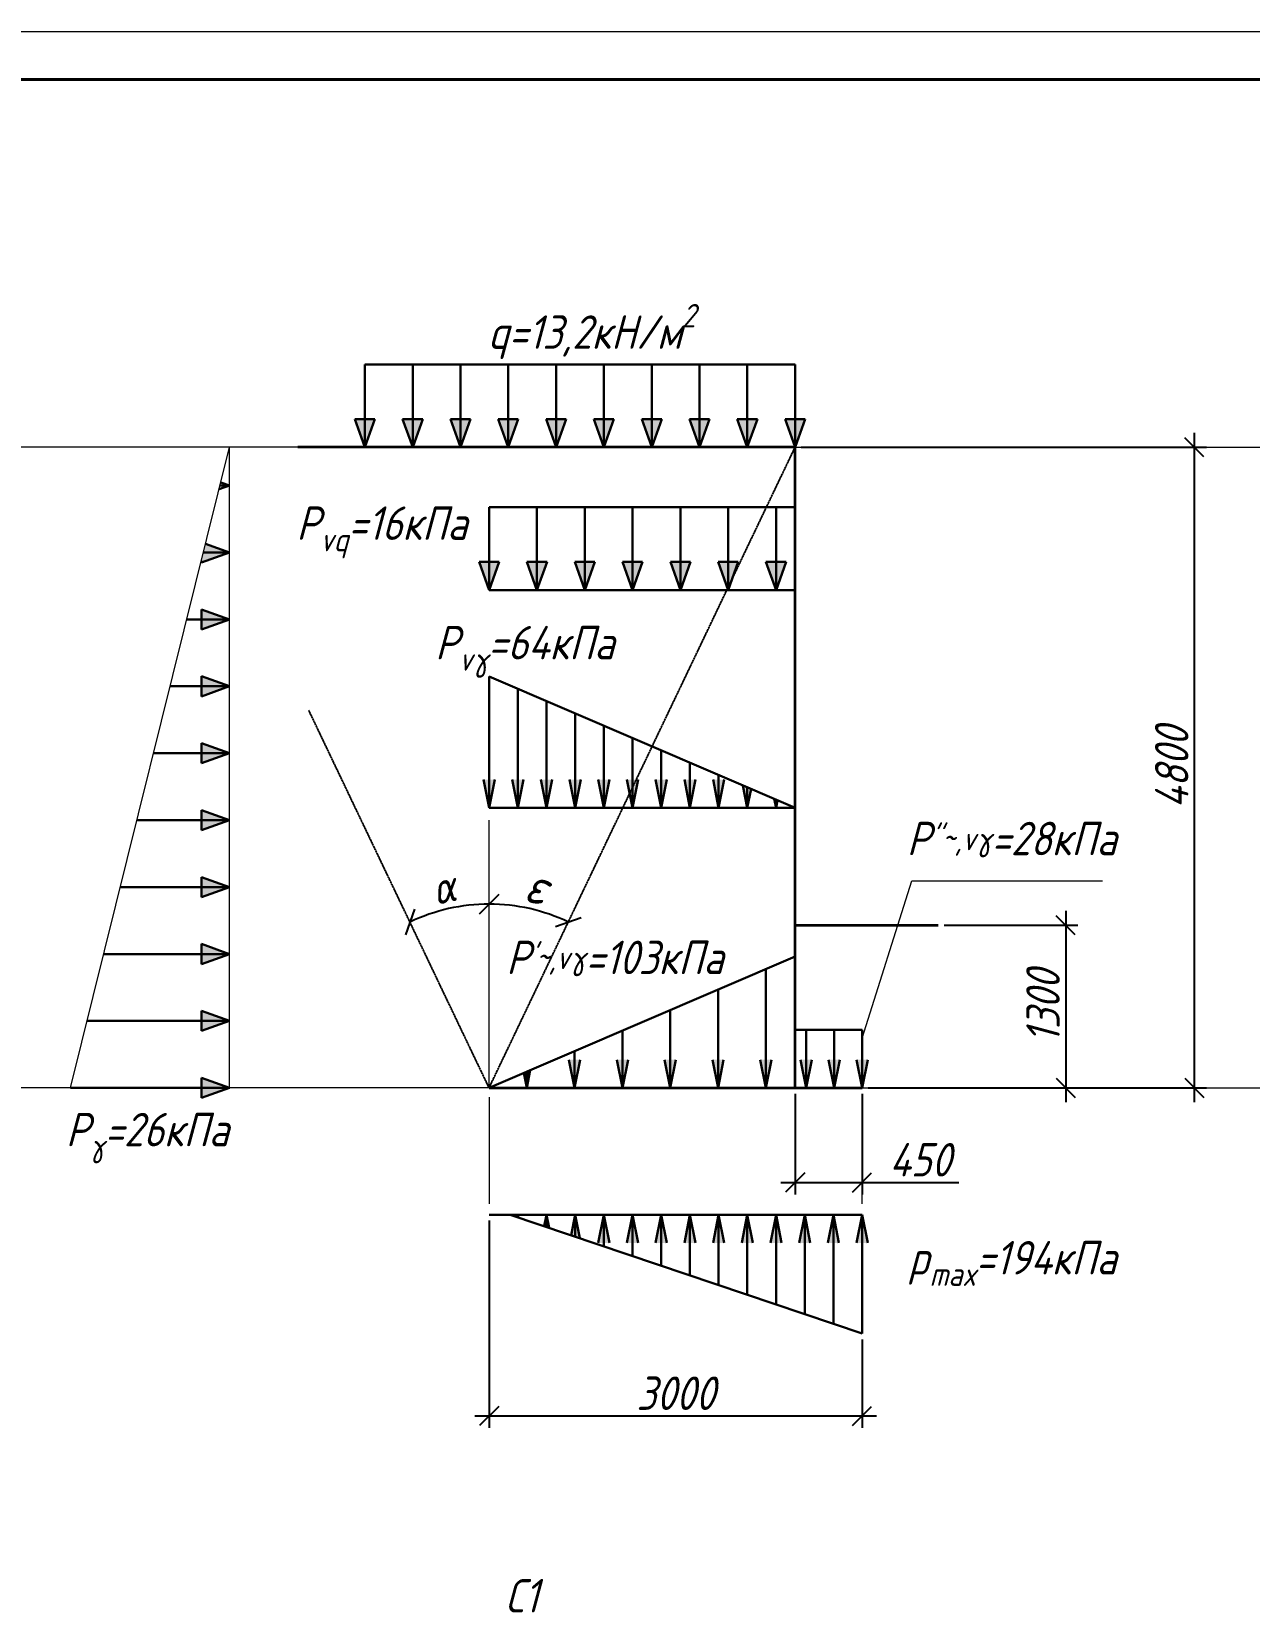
# Model space of a CAD drawing. Header units: millimetres. Extents: x -1004 to 900128, y -352756 to 107728.
# Drawn here: x 12692 to 25429, y -61643 to -45109 of the extents above; entities that cross this region are included whole.
import ezdxf

# ---------------------------------------------------------------- set-up
doc = ezdxf.new("R2010")
doc.units = ezdxf.units.MM
doc.linetypes.add('ACAD_ISO02W100', pattern=[15, 12, -3])
doc.linetypes.add('ACAD_ISO04W100', pattern=[30, 24, -3, 0, -3])
for name, color, linetype, lineweight in [('axles', 152, 'ACAD_ISO04W100', 20), ('basic', 95, 'Continuous', 30), ('frame', 173, 'Continuous', 40), ('hatch', 117, 'ACAD_ISO02W100', 25), ('size', 45, 'Continuous', 20), ('text', 13, 'Continuous', 20), ('thick', 42, 'Continuous', 35), ('thin', 153, 'Continuous', 18)]:
    doc.layers.add(name, color=color, linetype=linetype, lineweight=lineweight)
doc.styles.add('Structures', font='isocpeur.ttf', dxfattribs={"width": 0.85, "oblique": 15})
doc.styles.add('structures 5', font='isocpeur.ttf', dxfattribs={"width": 0.85, "oblique": 15, "height": 5})
doc.dimstyles.new('structures 3.5', dxfattribs={"dimtxt": 3.5, "dimasz": 2, "dimexe": 1.25, "dimexo": 0.625, "dimtad": 1, "dimtxsty": 'Structures', "dimblk": 'OBLIQUE', "dimcen": 2.5, "dimdle": 1.5, "dimadec": 0, "dimazin": 0, "dimtfac": 1, "dimtmove": 0, "dimatfit": 3, "dimfxl": 1, "dimarcsym": 0})

# ---------------------------------------------------------------- blocks, each defined once
blk = doc.blocks.new('_Oblique')
at = {"color": 0, "linetype": 'ByBlock', "lineweight": -2}
blk.add_line((-0.5, -0.5), (0.5, 0.5), dxfattribs=at)
blk = doc.blocks.new('*D407')
at = {"layer": 'Defpoints', "color": 0, "transparency": 16777216}
for p in [(22173.15774924928, -54456.54545495048), (21377.83521136318, -56156.54545495048), (23507.92595761611, -56156.54545495048)]:
    blk.add_point(p, dxfattribs=at)
at = {"layer": 'size', "color": 0, "lineweight": -2, "transparency": 16777216}
for p, q in [((23507.92595761611, -54306.54545495048), (23507.92595761611, -56306.54545495048)), ((22235.65774924928, -54456.54545495048), (23632.92595761611, -54456.54545495048)), ((21440.33521136318, -56156.54545495048), (23632.92595761611, -56156.54545495048))]:
    blk.add_line(p, q, dxfattribs=at)
at = {"layer": 'size', "color": 0, "lineweight": -2, "transparency": 16777216, "xscale": 200, "yscale": 200, "zscale": 200}
for p, rotation in [((23507.92595761611, -54456.54545495048), 90), ((23507.92595761611, -56156.54545495048), 270)]:
    blk.add_blockref('_Oblique', p, dxfattribs=dict(at, rotation=rotation))
at = {"layer": 'size', "color": 0, "transparency": 16777216, "insert": (23270.42595761609, -55306.54545495047), "char_height": 350, "attachment_point": 5, "rotation": 90, "style": 'Structures'}
blk.add_mtext('1300', dxfattribs=at)
blk = doc.blocks.new('*D408')
at = {"layer": 'Defpoints', "color": 0, "transparency": 16777216}
for p in [(20677.83521136318, -56156.54545495045), (21377.83521136318, -56156.54545495045), (21377.83521136318, -57146.26339616542)]:
    blk.add_point(p, dxfattribs=at)
at = {"layer": 'size', "color": 0, "lineweight": -2, "transparency": 16777216}
for p, q in [((20677.83521136318, -56219.04545495045), (20677.83521136318, -57271.26339616542)), ((21377.83521136318, -56219.04545495045), (21377.83521136318, -57271.26339616542)), ((20527.83521136318, -57146.26339616542), (21377.83521136318, -57146.26339616542)), ((21377.83521136318, -57146.26339616542), (22391.61742871407, -57146.26339616542))]:
    blk.add_line(p, q, dxfattribs=at)
at = {"layer": 'size', "color": 0, "lineweight": -2, "transparency": 16777216, "xscale": 200, "yscale": 200, "zscale": 200, "rotation": 180}
blk.add_blockref('_Oblique', (20677.83521136318, -57146.26339616542), dxfattribs=at)
at = {"layer": 'size', "color": 0, "lineweight": -2, "transparency": 16777216, "xscale": 200, "yscale": 200, "zscale": 200}
blk.add_blockref('_Oblique', (21377.83521136318, -57146.26339616542), dxfattribs=at)
at = {"layer": 'size', "color": 0, "transparency": 16777216, "insert": (21984.72632003862, -56908.76339616542), "char_height": 350, "attachment_point": 5, "style": 'Structures'}
blk.add_mtext('450', dxfattribs=at)
blk = doc.blocks.new('*D409')
at = {"layer": 'Defpoints', "color": 0, "transparency": 16777216}
for p in [(20677.83521136318, -49456.54545495048), (24854.12824938849, -49456.54545495048), (21377.83521136318, -56156.54545495048)]:
    blk.add_point(p, dxfattribs=at)
at = {"layer": 'size', "color": 0, "lineweight": -2, "transparency": 16777216}
for p, q in [((24854.12824938849, -56306.54545495048), (24854.12824938849, -49306.54545495048)), ((20740.33521136318, -49456.54545495048), (24979.12824938849, -49456.54545495048)), ((21440.33521136318, -56156.54545495048), (24979.12824938849, -56156.54545495048))]:
    blk.add_line(p, q, dxfattribs=at)
at = {"layer": 'size', "color": 0, "lineweight": -2, "transparency": 16777216, "xscale": 200, "yscale": 200, "zscale": 200}
for p, rotation in [((24854.12824938849, -49456.54545495048), 90), ((24854.12824938849, -56156.54545495048), 270)]:
    blk.add_blockref('_Oblique', p, dxfattribs=dict(at, rotation=rotation))
at = {"layer": 'size', "color": 0, "transparency": 16777216, "insert": (24616.62824938846, -52806.54545495047), "char_height": 350, "attachment_point": 5, "rotation": 90, "style": 'Structures'}
blk.add_mtext('4800', dxfattribs=at)
blk = doc.blocks.new('*D410')
at = {"layer": 'Defpoints', "color": 0, "transparency": 16777216}
for p in [(20677.83521136318, -49456.54545495045), (17477.83521136318, -53355.40114885326), (17762.2185160175, -54255.93870208983), (17477.83521136318, -56156.54545495044), (17477.83521136318, -56156.54545495044)]:
    blk.add_point(p, dxfattribs=at)
at = {"layer": 'size', "color": 0, "lineweight": -2, "transparency": 16777216}
blk.add_arc((17477.83521136318, -56156.54545495044), 1921.764786071775, 64.470302009467, 90, dxfattribs=at)
at = {"layer": 'size', "color": 0, "lineweight": -2, "transparency": 16777216, "xscale": 200, "yscale": 200, "zscale": 200}
for p, rotation in [((17477.83521136318, -54234.78066887867), 180), ((18306.07523481306, -54422.41790585227), 334.470302009467)]:
    blk.add_blockref('_Oblique', p, dxfattribs=dict(at, rotation=rotation))
at = {"layer": 'size', "color": 0, "transparency": 16777216, "insert": (17980.71669568743, -54041.66405808461), "char_height": 350, "attachment_point": 5, "rotation": 346.6244684460199, "style": 'Structures'}
blk.add_mtext('{\\H1.08333x;ε}', dxfattribs=at)
blk = doc.blocks.new('*D411')
at = {"layer": 'Defpoints', "color": 0, "transparency": 16777216}
for p in [(14277.83521136318, -49456.54545495045), (17477.83521136318, -49706.54545495045), (17193.45190670885, -54255.9387020898), (17477.83521136317, -56156.54545495045), (17477.83521136317, -56156.54545495045)]:
    blk.add_point(p, dxfattribs=at)
at = {"layer": 'size', "color": 0, "lineweight": -2, "transparency": 16777216}
blk.add_arc((17477.83521136317, -56156.54545495045), 1921.7647860718, 90, 115.5296979905331, dxfattribs=at)
at = {"layer": 'size', "color": 0, "lineweight": -2, "transparency": 16777216, "xscale": 200, "yscale": 200, "zscale": 200}
blk.add_blockref('_Oblique', (17477.83521136318, -54234.78066887864), dxfattribs=at)
at = {"layer": 'size', "color": 0, "lineweight": -2, "transparency": 16777216, "xscale": 200, "yscale": 200, "zscale": 200, "rotation": 205.5296979905331}
blk.add_blockref('_Oblique', (16649.59518791329, -54422.41790585225), dxfattribs=at)
at = {"layer": 'size', "color": 0, "transparency": 16777216, "insert": (17002.35644678728, -54057.75872437379), "char_height": 350, "width": 756.4295596564855, "attachment_point": 5, "rotation": 12.764848995266489, "style": 'Structures'}
blk.add_mtext('{\\H0.95833x;α}', dxfattribs=at)
blk = doc.blocks.new('*D426')
at = {"layer": 'Defpoints', "color": 0, "transparency": 16777216}
for p in [(17477.83521136318, -57482.99874404747), (21377.83521136318, -58725.30792738611), (21377.83521136318, -59588.26659422934)]:
    blk.add_point(p, dxfattribs=at)
at = {"layer": 'size', "color": 0, "lineweight": -2, "transparency": 16777216}
for p, q in [((17477.83521136318, -57545.49874404747), (17477.83521136318, -59713.26659422934)), ((21377.83521136318, -58787.80792738611), (21377.83521136318, -59713.26659422934)), ((17327.83521136318, -59588.26659422934), (21527.83521136318, -59588.26659422934))]:
    blk.add_line(p, q, dxfattribs=at)
at = {"layer": 'size', "color": 0, "lineweight": -2, "transparency": 16777216, "xscale": 200, "yscale": 200, "zscale": 200, "rotation": 180}
blk.add_blockref('_Oblique', (17477.83521136318, -59588.26659422934), dxfattribs=at)
at = {"layer": 'size', "color": 0, "lineweight": -2, "transparency": 16777216, "xscale": 200, "yscale": 200, "zscale": 200}
blk.add_blockref('_Oblique', (21377.83521136318, -59588.26659422934), dxfattribs=at)
at = {"layer": 'size', "color": 0, "transparency": 16777216, "insert": (19427.83521136318, -59350.76659422934), "char_height": 350, "attachment_point": 5, "style": 'Structures'}
blk.add_mtext('3000', dxfattribs=at)

msp = doc.modelspace()

# ---------------------------------------------------------------- hatches: boundary and pattern name
at = {"layer": 'basic'}
h = msp.add_hatch(color=256, dxfattribs=at)
h.dxf.hatch_style = 1
h.paths.add_polyline_path([(16072.91003902457, -49161.88909208878), (16177.83521136318, -49456.54545495045), (16177.83521136318, -49161.88909208878)])
h.paths.add_polyline_path([(16177.83521136318, -49161.88909208878), (16177.83521136318, -49456.54545495045), (16282.76038370179, -49161.88909208878)])
h = msp.add_hatch(color=256, dxfattribs=at)
h.dxf.hatch_style = 1
h.paths.add_polyline_path([(16572.91003902457, -49161.88909208878), (16677.83521136318, -49456.54545495045), (16677.83521136318, -49161.88909208878)])
h.paths.add_polyline_path([(16677.83521136318, -49161.88909208878), (16677.83521136318, -49456.54545495045), (16782.76038370179, -49161.88909208878)])
h = msp.add_hatch(color=256, dxfattribs=at)
h.dxf.hatch_style = 1
h.paths.add_polyline_path([(17072.91003902457, -49161.88909208878), (17177.83521136318, -49456.54545495045), (17177.83521136318, -49161.88909208878)])
h.paths.add_polyline_path([(17177.83521136318, -49161.88909208878), (17177.83521136318, -49456.54545495045), (17282.76038370179, -49161.88909208878)])
h = msp.add_hatch(color=256, dxfattribs=at)
h.dxf.hatch_style = 1
h.paths.add_polyline_path([(17572.91003902457, -49161.88909208878), (17677.83521136318, -49456.54545495045), (17677.83521136318, -49161.88909208878)])
h.paths.add_polyline_path([(17677.83521136318, -49161.88909208878), (17677.83521136318, -49456.54545495045), (17782.76038370179, -49161.88909208878)])
h = msp.add_hatch(color=256, dxfattribs=at)
h.dxf.hatch_style = 1
h.paths.add_polyline_path([(18072.91003902457, -49161.88909208878), (18177.83521136318, -49456.54545495045), (18177.83521136318, -49161.88909208878)])
h.paths.add_polyline_path([(18177.83521136318, -49161.88909208878), (18177.83521136318, -49456.54545495045), (18282.76038370179, -49161.88909208878)])
h = msp.add_hatch(color=256, dxfattribs=at)
h.dxf.hatch_style = 1
h.paths.add_polyline_path([(18572.91003902457, -49161.88909208878), (18677.83521136318, -49456.54545495045), (18677.83521136318, -49161.88909208878)])
h.paths.add_polyline_path([(18677.83521136318, -49161.88909208878), (18677.83521136318, -49456.54545495045), (18782.76038370179, -49161.88909208878)])
h = msp.add_hatch(color=256, dxfattribs=at)
h.dxf.hatch_style = 1
h.paths.add_polyline_path([(19072.91003902457, -49161.88909208878), (19177.83521136318, -49456.54545495045), (19177.83521136318, -49161.88909208878)])
h.paths.add_polyline_path([(19177.83521136318, -49161.88909208878), (19177.83521136318, -49456.54545495045), (19282.76038370179, -49161.88909208878)])
h = msp.add_hatch(color=256, dxfattribs=at)
h.dxf.hatch_style = 1
h.paths.add_polyline_path([(19572.91003902457, -49161.88909208878), (19677.83521136318, -49456.54545495045), (19677.83521136318, -49161.88909208878)])
h.paths.add_polyline_path([(19677.83521136318, -49161.88909208878), (19677.83521136318, -49456.54545495045), (19782.76038370179, -49161.88909208878)])
h = msp.add_hatch(color=256, dxfattribs=at)
h.dxf.hatch_style = 1
h.paths.add_polyline_path([(20072.91003902457, -49161.88909208878), (20177.83521136318, -49456.54545495045), (20177.83521136318, -49161.88909208878)])
h.paths.add_polyline_path([(20177.83521136318, -49161.88909208878), (20177.83521136318, -49456.54545495045), (20282.76038370179, -49161.88909208878)])
h = msp.add_hatch(color=256, dxfattribs=at)
h.dxf.hatch_style = 1
h.paths.add_polyline_path([(20572.91003902457, -49161.88909208878), (20677.83521136318, -49456.54545495045), (20677.83521136318, -49161.88909208878)])
h.paths.add_polyline_path([(20677.83521136318, -49161.88909208878), (20677.83521136318, -49456.54545495045), (20782.76038370179, -49161.88909208878)])
h = msp.add_hatch(color=256, dxfattribs=at)
h.dxf.hatch_style = 1
h.paths.add_polyline_path([(14671.5074920445, -49824.05951244355), (14663.44344375651, -49856.54545495045), (14762.73621676201, -49856.54545495045)])
h.paths.add_polyline_path([(14762.73621676201, -49856.54545495045), (14663.44344375651, -49856.54545495045), (14653.81553740802, -49895.33138491126)])
h.paths.add_polyline_path([(14762.73621676201, -50556.54545495045), (14489.68109099686, -50556.54545495045), (14477.67834746968, -50604.89839409756), (14502.71313308799, -50649.13794676549)])
h.paths.add_polyline_path([(14511.85722378894, -50467.20911305649), (14489.68109099686, -50556.54545495045), (14762.73621676201, -50556.54545495045)])
h.paths.add_polyline_path([(14477.67834746968, -50604.89839409756), (14468.07985390038, -50643.56583495472), (14468.07985390038, -50661.47062728906), (14502.71313308799, -50649.13794676549)])
h = msp.add_hatch(color=256, dxfattribs=at)
h.dxf.hatch_style = 1
h.paths.add_polyline_path([(17372.91003902457, -50655.34248663395), (17477.83521136318, -50949.99884949562), (17477.83521136318, -50655.34248663395)])
h.paths.add_polyline_path([(17477.83521136318, -50655.34248663395), (17477.83521136318, -50949.99884949562), (17582.76038370179, -50655.34248663395)])
h = msp.add_hatch(color=256, dxfattribs=at)
h.dxf.hatch_style = 1
h.paths.add_polyline_path([(17872.91003902457, -50655.34248663395), (17977.83521136318, -50949.99884949562), (17977.83521136318, -50655.34248663395)])
h.paths.add_polyline_path([(17977.83521136318, -50655.34248663395), (17977.83521136318, -50949.99884949562), (18082.76038370179, -50655.34248663395)])
h = msp.add_hatch(color=256, dxfattribs=at)
h.dxf.hatch_style = 1
h.paths.add_polyline_path([(18372.91003902457, -50655.34248663395), (18477.83521136318, -50949.99884949562), (18477.83521136318, -50655.34248663395)])
h.paths.add_polyline_path([(18477.83521136318, -50655.34248663395), (18477.83521136318, -50949.99884949562), (18582.76038370179, -50655.34248663395)])
h = msp.add_hatch(color=256, dxfattribs=at)
h.dxf.hatch_style = 1
h.paths.add_polyline_path([(18872.91003902457, -50655.34248663395), (18977.83521136318, -50949.99884949562), (18977.83521136318, -50655.34248663395)])
h.paths.add_polyline_path([(18977.83521136318, -50655.34248663395), (18977.83521136318, -50949.99884949562), (19082.76038370179, -50655.34248663395)])
h = msp.add_hatch(color=256, dxfattribs=at)
h.dxf.hatch_style = 1
h.paths.add_polyline_path([(19372.91003902457, -50655.34248663395), (19477.83521136318, -50949.99884949562), (19477.83521136318, -50655.34248663395)])
h.paths.add_polyline_path([(19477.83521136318, -50655.34248663395), (19477.83521136318, -50949.99884949562), (19582.76038370179, -50655.34248663395)])
h = msp.add_hatch(color=256, dxfattribs=at)
h.dxf.hatch_style = 1
h.paths.add_polyline_path([(19872.91003902457, -50655.34248663395), (19977.83521136318, -50949.99884949562), (19977.83521136318, -50655.34248663395)])
h.paths.add_polyline_path([(19977.83521136318, -50655.34248663395), (19977.83521136318, -50949.99884949562), (20082.76038370179, -50655.34248663395)])
h = msp.add_hatch(color=256, dxfattribs=at)
h.dxf.hatch_style = 1
h.paths.add_polyline_path([(20372.91003902457, -50655.34248663395), (20477.83521136318, -50949.99884949562), (20477.83521136318, -50655.34248663395)])
h.paths.add_polyline_path([(20477.83521136318, -50655.34248663395), (20477.83521136318, -50949.99884949562), (20582.76038370179, -50655.34248663395)])
h = msp.add_hatch(color=256, dxfattribs=at)
h.dxf.hatch_style = 1
h.paths.add_polyline_path([(14468.07985390038, -51151.62028261184), (14762.73621676201, -51256.54545495045), (14468.07985390038, -51256.54545495045)])
h.paths.add_polyline_path([(14468.07985390038, -51256.54545495045), (14762.73621676201, -51256.54545495045), (14468.07985390038, -51361.47062728906)])
h = msp.add_hatch(color=256, dxfattribs=at)
h.dxf.hatch_style = 1
h.paths.add_polyline_path([(14468.07985390038, -51851.62028261184), (14762.73621676201, -51956.54545495045), (14468.07985390038, -51956.54545495045)])
h.paths.add_polyline_path([(14468.07985390038, -51956.54545495045), (14762.73621676201, -51956.54545495045), (14468.07985390038, -52061.47062728906)])
h = msp.add_hatch(color=256, dxfattribs=at)
h.dxf.hatch_style = 1
h.paths.add_polyline_path([(14468.07985390038, -52551.62028261184), (14762.73621676201, -52656.54545495045), (14468.07985390038, -52656.54545495045)])
h.paths.add_polyline_path([(14468.07985390038, -52656.54545495045), (14762.73621676201, -52656.54545495045), (14468.07985390038, -52761.47062728906)])
h = msp.add_hatch(color=256, dxfattribs=at)
h.dxf.hatch_style = 1
h.paths.add_polyline_path([(17419.1033387274, -52932.70883524895), (17477.83521136318, -52932.70883524895), (17477.83521136318, -53227.36519811064)])
h.paths.add_polyline_path([(17477.83521136318, -52932.70883524895), (17536.56708399895, -52932.70883524895), (17477.83521136318, -53227.36519811064)])
h = msp.add_hatch(color=256, dxfattribs=at)
h.dxf.hatch_style = 1
h.paths.add_polyline_path([(17719.1033387274, -52932.70883524895), (17777.83521136318, -52932.70883524895), (17777.83521136318, -53227.36519811064)])
h.paths.add_polyline_path([(17777.83521136318, -52932.70883524895), (17836.56708399895, -52932.70883524895), (17777.83521136318, -53227.36519811064)])
h = msp.add_hatch(color=256, dxfattribs=at)
h.dxf.hatch_style = 1
h.paths.add_polyline_path([(18019.1033387274, -52932.70883524895), (18077.83521136318, -52932.70883524895), (18077.83521136318, -53227.36519811064)])
h.paths.add_polyline_path([(18077.83521136318, -52932.70883524895), (18136.56708399895, -52932.70883524895), (18077.83521136318, -53227.36519811064)])
h = msp.add_hatch(color=256, dxfattribs=at)
h.dxf.hatch_style = 1
h.paths.add_polyline_path([(18319.1033387274, -52932.70883524895), (18377.83521136318, -52932.70883524895), (18377.83521136318, -53227.36519811064)])
h.paths.add_polyline_path([(18377.83521136318, -52932.70883524895), (18436.56708399895, -52932.70883524895), (18377.83521136318, -53227.36519811064)])
h = msp.add_hatch(color=256, dxfattribs=at)
h.dxf.hatch_style = 1
h.paths.add_polyline_path([(18619.1033387274, -52932.70883524895), (18677.83521136318, -52932.70883524895), (18677.83521136318, -53227.36519811064)])
h.paths.add_polyline_path([(18677.83521136318, -52932.70883524895), (18736.56708399895, -52932.70883524895), (18677.83521136318, -53227.36519811064)])
h = msp.add_hatch(color=256, dxfattribs=at)
h.dxf.hatch_style = 1
h.paths.add_polyline_path([(18919.1033387274, -52932.70883524895), (18977.83521136318, -52932.70883524895), (18977.83521136318, -53227.36519811064)])
h.paths.add_polyline_path([(18977.83521136318, -52932.70883524895), (19036.56708399895, -52932.70883524895), (18977.83521136318, -53227.36519811064)])
h = msp.add_hatch(color=256, dxfattribs=at)
h.dxf.hatch_style = 1
h.paths.add_polyline_path([(19219.1033387274, -52932.70883524895), (19277.83521136318, -52932.70883524895), (19277.83521136318, -53227.36519811064)])
h.paths.add_polyline_path([(19277.83521136318, -52932.70883524895), (19336.56708399895, -52932.70883524895), (19277.83521136318, -53227.36519811064)])
h = msp.add_hatch(color=256, dxfattribs=at)
h.dxf.hatch_style = 1
h.paths.add_polyline_path([(19519.1033387274, -52932.70883524895), (19577.83521136318, -52932.70883524895), (19577.83521136318, -53227.36519811064)])
h.paths.add_polyline_path([(19577.83521136318, -52932.70883524895), (19636.56708399895, -52932.70883524895), (19577.83521136318, -53227.36519811064)])
h = msp.add_hatch(color=256, dxfattribs=at)
h.dxf.hatch_style = 1
h.paths.add_polyline_path([(19819.1033387274, -52932.70883524895), (19877.83521136318, -52932.70883524895), (19877.83521136318, -53227.36519811064)])
h.paths.add_polyline_path([(19877.83521136318, -52932.70883524895), (19936.56708399895, -52932.70883524895), (19877.83521136318, -53227.36519811064)])
h = msp.add_hatch(color=256, dxfattribs=at)
h.dxf.hatch_style = 1
h.paths.add_polyline_path([(20217.24933503477, -53029.625507458), (20177.83521136318, -53012.7041535418), (20177.83521136318, -53227.36519811064)])
h.paths.add_polyline_path([(20177.83521136318, -53012.7041535418), (20131.04417727442, -52992.61572903389), (20177.83521136318, -53227.36519811064)])
h.paths.add_polyline_path([(20493.60086083182, -53148.26932184957), (20477.83521136318, -53141.5007802831), (20477.83521136318, -53227.36519811064)])
h.paths.add_polyline_path([(20477.83521136318, -53141.5007802831), (20459.11879772765, -53133.46541047993), (20477.83521136318, -53227.36519811064)])
h = msp.add_hatch(color=256, dxfattribs=at)
h.dxf.hatch_style = 1
h.paths.add_polyline_path([(14468.07985390038, -53251.62028261184), (14762.73621676201, -53356.54545495045), (14468.07985390038, -53356.54545495045)])
h.paths.add_polyline_path([(14468.07985390038, -53356.54545495045), (14762.73621676201, -53356.54545495045), (14468.07985390038, -53461.47062728906)])
h = msp.add_hatch(color=256, dxfattribs=at)
h.dxf.hatch_style = 1
h.paths.add_polyline_path([(14468.07985390038, -53951.62028261184), (14762.73621676201, -54056.54545495045), (14468.07985390038, -54056.54545495045)])
h.paths.add_polyline_path([(14468.07985390038, -54056.54545495045), (14762.73621676201, -54056.54545495045), (14468.07985390038, -54161.47062728906)])
h = msp.add_hatch(color=256, dxfattribs=at)
h.dxf.hatch_style = 1
h.paths.add_polyline_path([(14468.07985390038, -54651.62028261184), (14762.73621676201, -54756.54545495045), (14468.07985390038, -54756.54545495045)])
h.paths.add_polyline_path([(14468.07985390038, -54756.54545495045), (14762.73621676201, -54756.54545495045), (14468.07985390038, -54861.47062728906)])
h = msp.add_hatch(color=256, dxfattribs=at)
h.dxf.hatch_style = 1
h.paths.add_polyline_path([(14468.07985390038, -55351.62028261184), (14762.73621676201, -55456.54545495045), (14468.07985390038, -55456.54545495045)])
h.paths.add_polyline_path([(14468.07985390038, -55456.54545495045), (14762.73621676201, -55456.54545495045), (14468.07985390038, -55561.47062728906)])
h = msp.add_hatch(color=256, dxfattribs=at)
h.dxf.hatch_style = 1
h.paths.add_polyline_path([(18430.22015885918, -55861.88909208878), (18371.4882862234, -55861.88909208878), (18371.4882862234, -56156.54545495045)])
h.paths.add_polyline_path([(18371.4882862234, -55861.88909208878), (18312.75641358762, -55861.88909208878), (18371.4882862234, -56156.54545495045)])
h = msp.add_hatch(color=256, dxfattribs=at)
h.dxf.hatch_style = 1
h.paths.add_polyline_path([(18930.22015885918, -55861.88909208878), (18871.4882862234, -55861.88909208878), (18871.4882862234, -56156.54545495045)])
h.paths.add_polyline_path([(18871.4882862234, -55861.88909208878), (18812.75641358762, -55861.88909208878), (18871.4882862234, -56156.54545495045)])
h = msp.add_hatch(color=256, dxfattribs=at)
h.dxf.hatch_style = 1
h.paths.add_polyline_path([(19430.22015885918, -55861.88909208878), (19371.4882862234, -55861.88909208878), (19371.4882862234, -56156.54545495045)])
h.paths.add_polyline_path([(19371.4882862234, -55861.88909208878), (19312.75641358762, -55861.88909208878), (19371.4882862234, -56156.54545495045)])
h = msp.add_hatch(color=256, dxfattribs=at)
h.dxf.hatch_style = 1
h.paths.add_polyline_path([(19930.22015885918, -55861.88909208878), (19871.4882862234, -55861.88909208878), (19871.4882862234, -56156.54545495045)])
h.paths.add_polyline_path([(19871.4882862234, -55861.88909208878), (19812.75641358762, -55861.88909208878), (19871.4882862234, -56156.54545495045)])
h = msp.add_hatch(color=256, dxfattribs=at)
h.dxf.hatch_style = 1
h.paths.add_polyline_path([(20430.22015885918, -55861.88909208878), (20371.4882862234, -55861.88909208878), (20371.4882862234, -56156.54545495045)])
h.paths.add_polyline_path([(20371.4882862234, -55861.88909208878), (20312.75641358762, -55861.88909208878), (20371.4882862234, -56156.54545495045)])
h = msp.add_hatch(color=256, dxfattribs=at)
h.dxf.hatch_style = 1
h.paths.add_polyline_path([(20851.14618398065, -55861.88909208878), (20792.41431134487, -55861.88909208878), (20792.41431134487, -56156.54545495045)])
h.paths.add_polyline_path([(20792.41431134487, -55861.88909208878), (20733.6824387091, -55861.88909208878), (20792.41431134487, -56156.54545495045)])
h = msp.add_hatch(color=256, dxfattribs=at)
h.dxf.hatch_style = 1
h.paths.add_polyline_path([(21143.85663398974, -55861.88909208878), (21085.12476135403, -55861.88909208878), (21085.12476135403, -56156.54545495045)])
h.paths.add_polyline_path([(21085.12476135403, -55861.88909208878), (21026.39288871825, -55861.88909208878), (21085.12476135403, -56156.54545495045)])
h = msp.add_hatch(color=256, dxfattribs=at)
h.dxf.hatch_style = 1
h.paths.add_polyline_path([(21436.56708399895, -55861.88909208878), (21377.83521136318, -55861.88909208878), (21377.83521136318, -56156.54545495045)])
h.paths.add_polyline_path([(21377.83521136318, -55861.88909208878), (21319.1033387274, -55861.88909208878), (21377.83521136318, -56156.54545495045)])
h = msp.add_hatch(color=256, dxfattribs=at)
h.dxf.hatch_style = 1
h.paths.add_polyline_path([(14468.07985390038, -56051.62028261184), (14762.73621676201, -56156.54545495045), (14468.07985390038, -56156.54545495045)])
h.paths.add_polyline_path([(14468.07985390038, -56156.54545495045), (14762.73621676201, -56156.54545495045), (14468.07985390038, -56261.47062728906)])
h = msp.add_hatch(color=256, dxfattribs=at)
h.dxf.hatch_style = 1
h.paths.add_polyline_path([(17908.32715511324, -55971.72575430272), (17871.4882862234, -55987.54149445597), (17871.4882862234, -56156.54545495045)])
h.paths.add_polyline_path([(17871.4882862234, -55987.54149445597), (17840.45730427096, -56000.86378045581), (17871.4882862234, -56156.54545495045)])
h = msp.add_hatch(color=256, dxfattribs=at)
h.dxf.hatch_style = 1
h.paths.add_polyline_path([(18377.83521136318, -57482.99874404747), (18377.83521136318, -57712.55587575135), (18426.89225975048, -57729.11675121848)])
h.paths.add_polyline_path([(18377.83521136318, -57482.99874404747), (18334.96387277458, -57698.08319704737), (18377.83521136318, -57712.55587575135)])
h.paths.add_polyline_path([(18077.83521136318, -57482.99874404747), (18077.83521136318, -57611.28067058788), (18105.24944428543, -57620.53527746654)])
h.paths.add_polyline_path([(18077.83521136318, -57482.99874404747), (18053.87769862249, -57603.19299719447), (18077.83521136318, -57611.28067058788)])
h.paths.add_polyline_path([(17777.83521136318, -57482.99874404747), (17772.79152447046, -57508.30279734158), (17777.83521136318, -57510.00546542439)])
h.paths.add_polyline_path([(17777.83521136318, -57482.99874404747), (17777.83521136318, -57510.00546542439), (17783.6066288205, -57511.95380371464)])
h = msp.add_hatch(color=256, dxfattribs=at)
h.dxf.hatch_style = 1
h.paths.add_polyline_path([(18619.1033387274, -57777.65510690914), (18677.83521136318, -57777.65510690914), (18677.83521136318, -57482.99874404747)])
h.paths.add_polyline_path([(18677.83521136318, -57777.65510690914), (18736.56708399895, -57777.65510690914), (18677.83521136318, -57482.99874404747)])
h = msp.add_hatch(color=256, dxfattribs=at)
h.dxf.hatch_style = 1
h.paths.add_polyline_path([(18919.1033387274, -57777.65510690914), (18977.83521136318, -57777.65510690914), (18977.83521136318, -57482.99874404747)])
h.paths.add_polyline_path([(18977.83521136318, -57777.65510690914), (19036.56708399895, -57777.65510690914), (18977.83521136318, -57482.99874404747)])
h = msp.add_hatch(color=256, dxfattribs=at)
h.dxf.hatch_style = 1
h.paths.add_polyline_path([(19219.1033387274, -57777.65510690914), (19277.83521136318, -57777.65510690914), (19277.83521136318, -57482.99874404747)])
h.paths.add_polyline_path([(19277.83521136318, -57777.65510690914), (19336.56708399895, -57777.65510690914), (19277.83521136318, -57482.99874404747)])
h = msp.add_hatch(color=256, dxfattribs=at)
h.dxf.hatch_style = 1
h.paths.add_polyline_path([(19519.1033387274, -57777.65510690914), (19577.83521136318, -57777.65510690914), (19577.83521136318, -57482.99874404747)])
h.paths.add_polyline_path([(19577.83521136318, -57777.65510690914), (19636.56708399895, -57777.65510690914), (19577.83521136318, -57482.99874404747)])
h = msp.add_hatch(color=256, dxfattribs=at)
h.dxf.hatch_style = 1
h.paths.add_polyline_path([(19819.1033387274, -57777.65510690914), (19877.83521136318, -57777.65510690914), (19877.83521136318, -57482.99874404747)])
h.paths.add_polyline_path([(19877.83521136318, -57777.65510690914), (19936.56708399895, -57777.65510690914), (19877.83521136318, -57482.99874404747)])
h = msp.add_hatch(color=256, dxfattribs=at)
h.dxf.hatch_style = 1
h.paths.add_polyline_path([(20119.1033387274, -57777.65510690914), (20177.83521136318, -57777.65510690914), (20177.83521136318, -57482.99874404747)])
h.paths.add_polyline_path([(20177.83521136318, -57777.65510690914), (20236.56708399895, -57777.65510690914), (20177.83521136318, -57482.99874404747)])
h = msp.add_hatch(color=256, dxfattribs=at)
h.dxf.hatch_style = 1
h.paths.add_polyline_path([(20419.1033387274, -57777.65510690914), (20477.83521136318, -57777.65510690914), (20477.83521136318, -57482.99874404747)])
h.paths.add_polyline_path([(20477.83521136318, -57777.65510690914), (20536.56708399895, -57777.65510690914), (20477.83521136318, -57482.99874404747)])
h = msp.add_hatch(color=256, dxfattribs=at)
h.dxf.hatch_style = 1
h.paths.add_polyline_path([(20719.1033387274, -57777.65510690914), (20777.83521136318, -57777.65510690914), (20777.83521136318, -57482.99874404747)])
h.paths.add_polyline_path([(20777.83521136318, -57777.65510690914), (20836.56708399895, -57777.65510690914), (20777.83521136318, -57482.99874404747)])
h = msp.add_hatch(color=256, dxfattribs=at)
h.dxf.hatch_style = 1
h.paths.add_polyline_path([(21019.1033387274, -57777.65510690914), (21077.83521136318, -57777.65510690914), (21077.83521136318, -57482.99874404747)])
h.paths.add_polyline_path([(21077.83521136318, -57777.65510690914), (21136.56708399895, -57777.65510690914), (21077.83521136318, -57482.99874404747)])
h = msp.add_hatch(color=256, dxfattribs=at)
h.dxf.hatch_style = 1
h.paths.add_polyline_path([(21319.1033387274, -57777.65510690914), (21377.83521136318, -57777.65510690914), (21377.83521136318, -57482.99874404747)])
h.paths.add_polyline_path([(21377.83521136318, -57777.65510690914), (21436.56708399895, -57777.65510690914), (21377.83521136318, -57482.99874404747)])

# ---------------------------------------------------------------- linework, layer by layer
at = {"layer": 'axles', "ltscale": 0.2}
for p, q in [((15476.11912256429, -49456.54545495045), (6447.600842246342, -49456.54545495045)), ((17477.83521136318, -56156.54545495045), (6997.600842246342, -56156.54545495045))]:
    msp.add_line(p, q, dxfattribs=at)
at = {"layer": 'axles', "ltscale": 0.4}
for p, q in [((20677.83521136318, -49456.54545495045), (37034.63815303475, -49456.54545495045)), ((21377.83521136318, -56156.54545495045), (33834.63815303475, -56156.54545495045))]:
    msp.add_line(p, q, dxfattribs=at)
at = {"layer": 'basic'}
for p, q in [((16177.83521136318, -49456.54545495045), (16177.83521136318, -48590.01215701443)), ((20677.83521136318, -48590.01215701443), (16177.83521136318, -48590.01215701441)), ((16677.83521136318, -49456.54545495045), (16677.83521136318, -48590.01215701443)), ((17177.83521136318, -49456.54545495045), (17177.83521136318, -48590.01215701443)), ((17677.83521136318, -49456.54545495045), (17677.83521136318, -48590.01215701443)), ((18177.83521136318, -49456.54545495045), (18177.83521136318, -48590.01215701443)), ((18677.83521136318, -49456.54545495045), (18677.83521136318, -48590.01215701443)), ((19177.83521136318, -49456.54545495045), (19177.83521136318, -48590.01215701443)), ((19677.83521136318, -49456.54545495045), (19677.83521136318, -48590.01215701443)), ((20177.83521136318, -49456.54545495045), (20177.83521136318, -48590.01215701443)), ((20677.83521136318, -49456.54545495045), (20677.83521136318, -48590.01215701443)), ((16177.83521136318, -49456.54545495045), (16072.91003902457, -49161.88909208878)), ((16282.76038370179, -49161.88909208878), (16072.91003902457, -49161.88909208878)), ((16177.83521136318, -49456.54545495045), (16282.76038370179, -49161.88909208878)), ((16677.83521136318, -49456.54545495045), (16572.91003902457, -49161.88909208878)), ((16782.76038370179, -49161.88909208878), (16572.91003902457, -49161.88909208878)), ((16677.83521136318, -49456.54545495045), (16782.76038370179, -49161.88909208878)), ((17177.83521136318, -49456.54545495045), (17072.91003902457, -49161.88909208878)), ((17282.76038370179, -49161.88909208878), (17072.91003902457, -49161.88909208878)), ((17177.83521136318, -49456.54545495045), (17282.76038370179, -49161.88909208878)), ((17677.83521136318, -49456.54545495045), (17572.91003902457, -49161.88909208878)), ((17782.76038370179, -49161.88909208878), (17572.91003902457, -49161.88909208878)), ((17677.83521136318, -49456.54545495045), (17782.76038370179, -49161.88909208878)), ((18177.83521136318, -49456.54545495045), (18072.91003902457, -49161.88909208878)), ((18282.76038370179, -49161.88909208878), (18072.91003902457, -49161.88909208878)), ((18177.83521136318, -49456.54545495045), (18282.76038370179, -49161.88909208878)), ((18677.83521136318, -49456.54545495045), (18572.91003902457, -49161.88909208878)), ((18782.76038370179, -49161.88909208878), (18572.91003902457, -49161.88909208878)), ((18677.83521136318, -49456.54545495045), (18782.76038370179, -49161.88909208878)), ((19177.83521136318, -49456.54545495045), (19072.91003902457, -49161.88909208878)), ((19282.76038370179, -49161.88909208878), (19072.91003902457, -49161.88909208878)), ((19177.83521136318, -49456.54545495045), (19282.76038370179, -49161.88909208878)), ((19677.83521136318, -49456.54545495045), (19572.91003902457, -49161.88909208878)), ((19782.76038370179, -49161.88909208878), (19572.91003902457, -49161.88909208878)), ((19677.83521136318, -49456.54545495045), (19782.76038370179, -49161.88909208878)), ((20177.83521136318, -49456.54545495045), (20072.91003902457, -49161.88909208878)), ((20282.76038370179, -49161.88909208878), (20072.91003902457, -49161.88909208878)), ((20177.83521136318, -49456.54545495045), (20282.76038370179, -49161.88909208878)), ((20677.83521136318, -49456.54545495045), (20572.91003902457, -49161.88909208878)), ((20782.76038370179, -49161.88909208878), (20572.91003902457, -49161.88909208878)), ((20677.83521136318, -49456.54545495045), (20782.76038370179, -49161.88909208878)), ((14762.73621676201, -49856.54545495045), (14653.81553740802, -49895.33138491126)), ((14762.73621676201, -49856.54545495045), (14663.44344375651, -49856.54545495045)), ((14762.73621676201, -49856.54545495045), (14671.5074920445, -49824.05951244355)), ((17477.83521136318, -50949.99884949562), (17477.83521136318, -50083.46555155961)), ((17477.83521136318, -50083.46555155961), (20677.83521136318, -50083.46555155961)), ((17977.83521136318, -50949.99884949562), (17977.83521136318, -50083.46555155961)), ((18477.83521136318, -50949.99884949562), (18477.83521136318, -50083.46555155961)), ((18977.83521136318, -50949.99884949562), (18977.83521136318, -50083.46555155961)), ((19477.83521136318, -50949.99884949562), (19477.83521136318, -50083.46555155961)), ((19977.83521136318, -50949.99884949562), (19977.83521136318, -50083.46555155961)), ((20477.83521136318, -50949.99884949562), (20477.83521136318, -50083.46555155961)), ((14762.73621676201, -50556.54545495045), (14468.07985390038, -50661.47062728906)), ((14762.73621676201, -50556.54545495045), (14489.68109099686, -50556.54545495045)), ((14762.73621676201, -50556.54545495045), (14511.85722378894, -50467.20911305649)), ((14468.07985390038, -50661.47062728906), (14468.07985390038, -50643.56583495473)), ((17477.83521136318, -50949.99884949562), (17372.91003902457, -50655.34248663395)), ((17582.76038370179, -50655.34248663395), (17372.91003902457, -50655.34248663395)), ((17477.83521136318, -50949.99884949562), (17582.76038370179, -50655.34248663395)), ((17977.83521136318, -50949.99884949562), (17872.91003902457, -50655.34248663395)), ((18082.76038370179, -50655.34248663395), (17872.91003902457, -50655.34248663395)), ((17977.83521136318, -50949.99884949562), (18082.76038370179, -50655.34248663395)), ((18477.83521136318, -50949.99884949562), (18372.91003902457, -50655.34248663395)), ((18582.76038370179, -50655.34248663395), (18372.91003902457, -50655.34248663395)), ((18477.83521136318, -50949.99884949562), (18582.76038370179, -50655.34248663395)), ((18977.83521136318, -50949.99884949562), (18872.91003902457, -50655.34248663395)), ((19082.76038370179, -50655.34248663395), (18872.91003902457, -50655.34248663395)), ((18977.83521136318, -50949.99884949562), (19082.76038370179, -50655.34248663395)), ((19477.83521136318, -50949.99884949562), (19372.91003902457, -50655.34248663395)), ((19582.76038370179, -50655.34248663395), (19372.91003902457, -50655.34248663395)), ((19477.83521136318, -50949.99884949562), (19582.76038370179, -50655.34248663395)), ((19977.83521136318, -50949.99884949562), (19872.91003902457, -50655.34248663395)), ((20082.76038370179, -50655.34248663395), (19872.91003902457, -50655.34248663395)), ((19977.83521136318, -50949.99884949562), (20082.76038370179, -50655.34248663395)), ((20477.83521136318, -50949.99884949562), (20372.91003902457, -50655.34248663395)), ((20582.76038370179, -50655.34248663395), (20372.91003902457, -50655.34248663395)), ((20477.83521136318, -50949.99884949562), (20582.76038370179, -50655.34248663395)), ((20677.83521136318, -50949.99884949562), (17477.83521136318, -50949.99884949562)), ((14762.73621676201, -51256.54545495045), (14315.91873823725, -51256.54545495045)), ((14762.73621676201, -51256.54545495045), (14468.07985390038, -51151.62028261184)), ((14468.07985390038, -51361.47062728906), (14468.07985390038, -51151.62028261184)), ((14762.73621676201, -51256.54545495045), (14468.07985390038, -51361.47062728906)), ((14762.73621676201, -51956.54545495045), (14468.07985390038, -51851.62028261184)), ((14468.07985390038, -52061.47062728906), (14468.07985390038, -51851.62028261184)), ((20677.83521136318, -53227.36519811064), (17477.83521136318, -51853.53451287007)), ((17477.83521136318, -53227.36519811064), (17477.83521136318, -51853.53451287007)), ((14762.73621676201, -51956.54545495045), (14142.15638547765, -51956.54545495045)), ((14762.73621676201, -51956.54545495045), (14468.07985390038, -52061.47062728906)), ((17777.83521136318, -53227.36519811064), (17777.83521136318, -51982.33113961137)), ((18077.83521136318, -53227.36519811064), (18077.83521136318, -52111.12776635269)), ((18377.83521136318, -53227.36519811064), (18377.83521136318, -52239.92439309398)), ((18677.83521136318, -53227.36519811064), (18677.83521136318, -52368.72101983528)), ((14762.73621676201, -52656.54545495045), (14468.07985390038, -52551.62028261184)), ((14468.07985390038, -52761.47062728906), (14468.07985390038, -52551.62028261184)), ((18977.83521136318, -53227.36519811064), (18977.83521136318, -52497.51764657658)), ((14762.73621676201, -52656.54545495045), (13968.394032718, -52656.54545495045)), ((14762.73621676201, -52656.54545495045), (14468.07985390038, -52761.47062728906)), ((19277.83521136318, -53227.36519811064), (19277.83521136318, -52626.31427331788)), ((19577.83521136318, -53227.36519811064), (19577.83521136318, -52755.1109000592)), ((19877.83521136318, -53227.36519811064), (19877.83521136318, -52883.9075268005)), ((17477.83521136318, -53227.36519811064), (17419.1033387274, -52932.70883524895)), ((17477.83521136318, -53227.36519811064), (17536.56708399895, -52932.70883524895)), ((17777.83521136318, -53227.36519811064), (17719.1033387274, -52932.70883524895)), ((17777.83521136318, -53227.36519811064), (17836.56708399895, -52932.70883524895)), ((18077.83521136318, -53227.36519811064), (18019.1033387274, -52932.70883524895)), ((18077.83521136318, -53227.36519811064), (18136.56708399895, -52932.70883524895)), ((18377.83521136318, -53227.36519811064), (18319.1033387274, -52932.70883524895)), ((18377.83521136318, -53227.36519811064), (18436.56708399895, -52932.70883524895)), ((18677.83521136318, -53227.36519811064), (18619.1033387274, -52932.70883524895)), ((18677.83521136318, -53227.36519811064), (18736.56708399895, -52932.70883524895)), ((18977.83521136318, -53227.36519811064), (18919.1033387274, -52932.70883524895)), ((18977.83521136318, -53227.36519811064), (19036.56708399895, -52932.70883524895)), ((19277.83521136318, -53227.36519811064), (19219.1033387274, -52932.70883524895)), ((19277.83521136318, -53227.36519811064), (19336.56708399895, -52932.70883524895)), ((19577.83521136318, -53227.36519811064), (19519.1033387274, -52932.70883524895)), ((19577.83521136318, -53227.36519811064), (19636.56708399895, -52932.70883524895)), ((19877.83521136318, -53227.36519811064), (19819.1033387274, -52932.70883524895)), ((19877.83521136318, -53227.36519811064), (19936.56708399895, -52932.70883524895)), ((20177.83521136318, -53227.36519811064), (20131.04417727442, -52992.6157290339)), ((20177.83521136318, -53227.36519811064), (20177.83521136318, -53012.7041535418)), ((20177.83521136318, -53227.36519811064), (20217.24933503477, -53029.625507458)), ((20677.83521136318, -53227.36519811064), (17477.83521136318, -53227.36519811064)), ((20477.83521136318, -53227.36519811064), (20459.11879772765, -53133.46541047994)), ((20477.83521136318, -53227.36519811064), (20477.83521136318, -53141.5007802831)), ((20477.83521136318, -53227.36519811064), (20493.60086083182, -53148.26932184958)), ((14762.73621676201, -53356.54545495045), (13794.63167995834, -53356.54545495045)), ((14762.73621676201, -53356.54545495045), (14468.07985390038, -53251.62028261184)), ((14468.07985390038, -53461.47062728906), (14468.07985390038, -53251.62028261184)), ((14762.73621676201, -53356.54545495045), (14468.07985390038, -53461.47062728906)), ((14762.73621676201, -54056.54545495045), (13620.86932719874, -54056.54545495045)), ((14762.73621676201, -54056.54545495045), (14468.07985390038, -53951.62028261184)), ((14468.07985390038, -54161.47062728906), (14468.07985390038, -53951.62028261184)), ((14762.73621676201, -54056.54545495045), (14468.07985390038, -54161.47062728906)), ((14762.73621676201, -54756.54545495045), (14468.07985390038, -54651.62028261184)), ((14468.07985390038, -54861.47062728906), (14468.07985390038, -54651.62028261184)), ((14762.73621676201, -54756.54545495045), (13447.10697443914, -54756.54545495045)), ((14762.73621676201, -54756.54545495045), (14468.07985390038, -54861.47062728906)), ((17477.83521136318, -56156.54545495045), (20677.83521136318, -54782.7147697099)), ((20371.4882862234, -56156.54545495045), (20371.4882862234, -54914.23627161181)), ((19871.4882862234, -56156.54545495045), (19871.4882862234, -55128.89731618064)), ((14762.73621676201, -55456.54545495045), (14468.07985390038, -55351.62028261184)), ((14468.07985390038, -55561.47062728906), (14468.07985390038, -55351.62028261184)), ((19371.4882862234, -56156.54545495045), (19371.4882862234, -55343.55836074948)), ((14762.73621676201, -55456.54545495045), (13273.34462167948, -55456.54545495045)), ((14762.73621676201, -55456.54545495045), (14468.07985390038, -55561.47062728906)), ((21377.83521136318, -55548.94363275102), (20677.83521136318, -55548.94363275102)), ((20792.41431134487, -56156.54545495045), (20792.41431134487, -55548.94363275102)), ((21085.12476135403, -56156.54545495045), (21085.12476135403, -55548.94363275102)), ((21377.83521136318, -56156.54545495045), (21377.83521136318, -55548.94363275102)), ((18871.4882862234, -56156.54545495045), (18871.4882862234, -55558.21940531832)), ((18371.4882862234, -56156.54545495045), (18312.75641358762, -55861.88909208878)), ((18371.4882862234, -56156.54545495045), (18371.4882862234, -55772.88044988715)), ((18371.4882862234, -56156.54545495045), (18430.22015885918, -55861.88909208878)), ((18871.4882862234, -56156.54545495045), (18812.75641358762, -55861.88909208878)), ((18871.4882862234, -56156.54545495045), (18930.22015885918, -55861.88909208878)), ((19371.4882862234, -56156.54545495045), (19312.75641358762, -55861.88909208878)), ((19371.4882862234, -56156.54545495045), (19430.22015885918, -55861.88909208878)), ((19871.4882862234, -56156.54545495045), (19812.75641358762, -55861.88909208878)), ((19871.4882862234, -56156.54545495045), (19930.22015885918, -55861.88909208878)), ((20371.4882862234, -56156.54545495045), (20312.75641358762, -55861.88909208878)), ((20371.4882862234, -56156.54545495045), (20430.22015885918, -55861.88909208878)), ((20792.41431134487, -56156.54545495045), (20733.6824387091, -55861.88909208878)), ((20792.41431134487, -56156.54545495045), (20851.14618398065, -55861.88909208878)), ((21085.12476135403, -56156.54545495045), (21026.39288871825, -55861.88909208878)), ((21085.12476135403, -56156.54545495045), (21143.85663398974, -55861.88909208878)), ((21377.83521136318, -56156.54545495045), (21319.1033387274, -55861.88909208878)), ((21377.83521136318, -56156.54545495045), (21436.56708399895, -55861.88909208878)), ((14762.73621676201, -56156.54545495045), (14468.07985390038, -56051.62028261184)), ((14468.07985390038, -56261.47062728906), (14468.07985390038, -56051.62028261184)), ((17871.4882862234, -56156.54545495045), (17840.45730427096, -56000.86378045581)), ((17871.4882862234, -56156.54545495045), (17908.32715511324, -55971.72575430272)), ((17871.4882862234, -56156.54545495045), (17871.4882862234, -55987.54149445597)), ((14762.73621676201, -56156.54545495045), (13099.58226891982, -56156.54545495045)), ((14762.73621676201, -56156.54545495045), (14468.07985390038, -56261.47062728906)), ((21377.83521136318, -57482.99874404747), (17477.83521136318, -57482.99874404747)), ((17697.83521136318, -57482.99874404747), (21377.83521136318, -58725.30792738611)), ((17777.83521136318, -57482.99874404747), (17772.79152447046, -57508.30279734158)), ((17777.83521136318, -57482.99874404747), (17777.83521136318, -57510.00546542439)), ((17777.83521136318, -57482.99874404747), (17783.6066288205, -57511.95380371466)), ((18077.83521136318, -57482.99874404747), (18053.87769862249, -57603.19299719448)), ((18077.83521136318, -57482.99874404747), (18077.83521136318, -57611.28067058787)), ((18077.83521136318, -57482.99874404747), (18105.24944428543, -57620.53527746655)), ((18377.83521136318, -57482.99874404747), (18334.96387277458, -57698.08319704738)), ((18377.83521136318, -57482.99874404747), (18377.83521136318, -57712.55587575135)), ((18377.83521136318, -57482.99874404747), (18426.89225975048, -57729.11675121848)), ((18677.83521136318, -57482.99874404747), (18619.1033387274, -57777.65510690914)), ((18677.83521136318, -57482.99874404747), (18677.83521136318, -57813.83108091482)), ((18677.83521136318, -57482.99874404747), (18736.56708399895, -57777.65510690914)), ((18977.83521136318, -57482.99874404747), (18919.1033387274, -57777.65510690914)), ((18977.83521136318, -57482.99874404747), (18977.83521136318, -57915.1062860783)), ((18977.83521136318, -57482.99874404747), (19036.56708399895, -57777.65510690914)), ((19277.83521136318, -57482.99874404747), (19219.1033387274, -57777.65510690914)), ((19277.83521136318, -57482.99874404747), (19277.83521136318, -58016.38149124178)), ((19277.83521136318, -57482.99874404747), (19336.56708399895, -57777.65510690914)), ((19577.83521136318, -57482.99874404747), (19519.1033387274, -57777.65510690914)), ((19577.83521136318, -57482.99874404747), (19577.83521136318, -58117.65669640525)), ((19577.83521136318, -57482.99874404747), (19636.56708399895, -57777.65510690914)), ((19877.83521136318, -57482.99874404747), (19819.1033387274, -57777.65510690914)), ((19877.83521136318, -57482.99874404747), (19877.83521136318, -58218.93190156873)), ((19877.83521136318, -57482.99874404747), (19936.56708399895, -57777.65510690914)), ((20177.83521136318, -57482.99874404747), (20119.1033387274, -57777.65510690914)), ((20177.83521136318, -57482.99874404747), (20177.83521136318, -58320.2071067322)), ((20177.83521136318, -57482.99874404747), (20236.56708399895, -57777.65510690914)), ((20477.83521136318, -57482.99874404747), (20419.1033387274, -57777.65510690914)), ((20477.83521136318, -57482.99874404747), (20477.83521136318, -58421.48231189568)), ((20477.83521136318, -57482.99874404747), (20536.56708399895, -57777.65510690914)), ((20777.83521136318, -57482.99874404747), (20719.1033387274, -57777.65510690914)), ((20777.83521136318, -57482.99874404747), (20777.83521136318, -58522.75751705916)), ((20777.83521136318, -57482.99874404747), (20836.56708399895, -57777.65510690914)), ((21077.83521136318, -57482.99874404747), (21019.1033387274, -57777.65510690914)), ((21077.83521136318, -57482.99874404747), (21077.83521136318, -58624.03272222263)), ((21077.83521136318, -57482.99874404747), (21136.56708399895, -57777.65510690914)), ((21377.83521136318, -57482.99874404747), (21319.1033387274, -57777.65510690914)), ((21377.83521136318, -57482.99874404747), (21377.83521136318, -58725.30792738611)), ((21377.83521136318, -57482.99874404747), (21436.56708399895, -57777.65510690914))]:
    msp.add_line(p, q, dxfattribs=at)
at = {"layer": 'frame'}
msp.add_line((995.6406099836095, -45608.51278151889), (57895.64060998361, -45608.51278151889), dxfattribs=at)
at = {"layer": 'hatch', "ltscale": 0.3}
for q in [(20677.83521136318, -49456.54545495045), (15592.09805468751, -52208.28328316082)]:
    msp.add_line((17477.83521136318, -56156.54545495045), q, dxfattribs=at)
at = {"layer": 'thick'}
for p, q in [((20677.83521136318, -49456.54545495045), (15476.11912256429, -49456.54545495045)), ((20677.83521136318, -56156.54545495045), (20677.83521136318, -49456.54545495045)), ((20677.83521136318, -54456.54545495045), (22173.15774924927, -54456.54545495045)), ((17477.83521136318, -56156.54545495045), (21377.83521136318, -56156.54545495045))]:
    msp.add_line(p, q, dxfattribs=at)
at = {"layer": 'thin'}
for p, q in [((-1004.359390016391, -45108.51278151889), (58395.64060998361, -45108.51278151889)), ((13099.58226891982, -56156.54545495045), (14762.73621676201, -49456.54545495045)), ((14762.73621676201, -56156.54545495045), (14762.73621676201, -49456.54545495045)), ((21377.83521136318, -55637.30108358245), (21899.46248350132, -53990.59845273645)), ((21899.46248350132, -53990.59845273645), (23893.95176256473, -53990.59845273645)), ((17477.83521136318, -56253.73687440758), (17477.83521136318, -57368.93012749737)), ((21377.83521136318, -57368.93012749737), (21377.83521136318, -56435.94079398703))]:
    msp.add_line(p, q, dxfattribs=at)
at = {"layer": 'thin', "ltscale": 0.4}
msp.add_line((17477.83521136318, -56156.54545495045), (17477.83521136318, -53355.40114885327), dxfattribs=at)
at = {"layer": 'thin'}
for points in [[(20677.83521136318, -49456.54545495045), (15476.11912256429, -49456.54545495045)], [(20677.83521136318, -54456.54545495045), (22173.15774924927, -54456.54545495045)]]:
    msp.add_lwpolyline(points, dxfattribs=at)

# ---------------------------------------------------------------- texts
at = {"layer": 'text', "char_height": 350, "attachment_point": 5}
for s, insert, width, style in [('\\A1;q=13,2кН/м{\\H0.7x;\\S2^ ;}', (18549.08828933132, -48245.32901817924), 2511.65501820283, 'structures 5'), ('\\A1;P{\\H0.7x;\\S^ vq;\\H1.42857x;=16кПа}', (16355.47135336251, -50309.45751757747), 878.3572801997943, 'structures 5'), ('\\A1;P{\\H0.7x;\\S^ vγ;\\H1.42857x;=64кПа}', (17850.27083498597, -51559.0349652427), 878.3572801997943, 'structures 5'), ('\\A1;P{\\H0.7x;\\S"~,vγ;\\H1.42857x;=28кПа}', (22942.9126204753, -53585.70255911793), 878.3572801997943, 'structures 5'), ("\\A1;P{\\H0.7x;\\S'~,vγ;\\H1.42857x;=103кПа}", (18792.40528345622, -54829.271600251), 878.3572801997943, 'structures 5'), ('\\A1;P{\\H0.67083x;\\S^ γ;}=26кПа', (13903.06196925436, -56646.41513178521), 1953.359422419468, 'structures 5'), ('\\A1;p{\\H0.7x;\\S^ max;}=194кПа', (22950.73203445781, -57993.17957849115), 1724.155032845258, 'structures 5'), ('С1', (17819.4091601709, -61468.74252969588), 793.6785489198519, 'Structures')]:
    msp.add_mtext(s, dxfattribs=dict(at, insert=insert, width=width, style=style))

# ---------------------------------------------------------------- dimensions: what is measured, and where the dimension line sits
at = {"layer": 'size'}
for base, p1, p2, text, picture, middle in [((24854.12824938849, -49456.54545495048), (21377.83521136318, -56156.54545495045), (20677.83521136318, -49456.54545495045), '4800', '*D409', (24616.62824938846, -52806.54545495047)), ((23507.92595761611, -56156.54545495048), (22173.15774924927, -54456.54545495045), (21377.83521136318, -56156.54545495045), '1300', '*D407', (23270.42595761609, -55306.54545495047))]:
    dim = msp.add_linear_dim(base=base, p1=p1, p2=p2, angle=90, text=text, dimstyle='structures 3.5', dxfattribs=at)
    dim.commit()
    dim.dimension.update_dxf_attribs({"geometry": picture, "text_midpoint": middle})
dim = msp.add_angular_dim_2l(base=(17193.45190670885, -54255.9387020898), line1=((17477.83521136318, -56156.54545495045), (14277.83521136318, -49456.54545495045)), line2=((17477.83521136318, -56156.54545495045), (17477.83521136318, -49706.54545495045)), text='{\\H0.95833x;α}', dimstyle='structures 3.5', override={"dimscale": 0, "dimblk1": 'Oblique', "dimblk2": 'Oblique', "dimsah": 1}, dxfattribs=at)
dim.commit()
dim.dimension.update_dxf_attribs({"geometry": '*D411', "text_midpoint": (17002.35644678728, -54057.75872437379)})
dim = msp.add_angular_dim_2l(base=(17762.2185160175, -54255.93870208983), line1=((17477.83521136318, -56156.54545495045), (20677.83521136318, -49456.54545495045)), line2=((17477.83521136318, -56156.54545495045), (17477.83521136318, -53355.40114885327)), text='{\\H1.08333x;ε}', dimstyle='structures 3.5', override={"dimscale": 0, "dimblk1": 'Oblique', "dimblk2": 'Oblique', "dimsah": 1}, dxfattribs=at)
dim.commit()
dim.dimension.update_dxf_attribs({"geometry": '*D410', "text_midpoint": (17922.40177461362, -54286.9090026354), "dimtype": 162})
for base, p1, p2, text, picture, middle in [((21377.83521136318, -57146.26339616542), (20677.83521136318, -56156.54545495045), (21377.83521136318, -56156.54545495045), '450', '*D408', (21984.72632003862, -56908.76339616542)), ((21377.83521136318, -59588.26659422934), (17477.83521136318, -57482.99874404747), (21377.83521136318, -58725.30792738611), '3000', '*D426', (19427.83521136318, -59350.76659422934))]:
    dim = msp.add_linear_dim(base=base, p1=p1, p2=p2, text=text, dimstyle='structures 3.5', dxfattribs=at)
    dim.commit()
    dim.dimension.update_dxf_attribs({"geometry": picture, "text_midpoint": middle})

doc.saveas('drawing.dxf')
